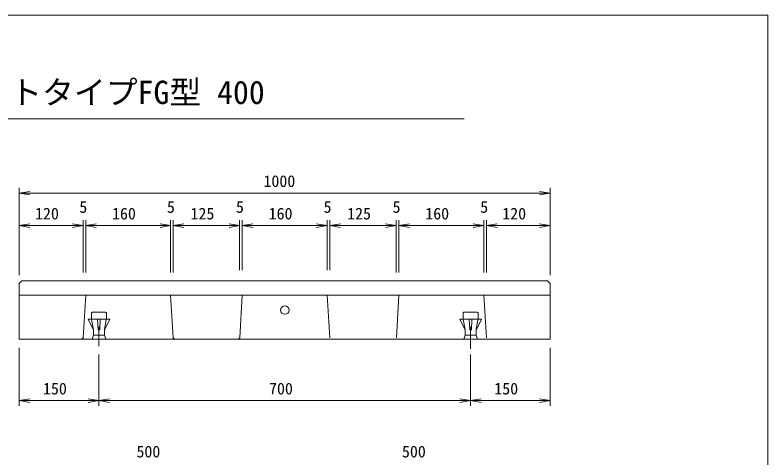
# Model space of a CAD drawing. Units: millimetres, scale not verified. Extents: x 1549 to 15223, y 1105 to 10775.
# Drawn here: x 8133 to 15223, y 6603 to 10775 of the extents above; entities that cross this region are included whole.
import ezdxf
from ezdxf.enums import TextEntityAlignment as Align

# ---------------------------------------------------------------- set-up
doc = ezdxf.new("R2010")
doc.units = ezdxf.units.MM
doc.header["$LTSCALE"] = 20
for name, color, linetype, lineweight in [('0_2', 7, 'Continuous', 18), ('D-STR-DIM（寸法）', 7, 'Continuous', 18), ('D-STR-STR1（構造物）', 7, 'Continuous', 18), ('D-STR（構造物外形線）', 1, 'Continuous', 18), ('D-TTL(外枠）', 2, 'Continuous', 18), ('D-TTL-LINE（枠内）', 2, 'Continuous', 18)]:
    doc.layers.add(name, color=color, linetype=linetype, lineweight=lineweight)
doc.layers.add('D-TTL-TXT（文字）', color=7, linetype='Continuous')
doc.styles.add('ＭＳ ゴシック', font='')
doc.styles.get('ＭＳ ゴシック').set_extended_font_data('MS Gothic')

msp = doc.modelspace()

# ---------------------------------------------------------------- linework, layer by layer
at = {"layer": '0_2'}
for p, q in [((8173.06, 9097.43), (8273.06, 9114.1)), ((8273.06, 9080.77), (8173.06, 9097.43)), ((8173.06, 9097.43), (8273.06, 9097.43)), ((13073.06, 9114.1), (13173.06, 9097.43)), ((13173.06, 9097.43), (13073.06, 9080.77)), ((13173.06, 9097.43), (13073.06, 9097.43)), ((8173.06, 8791.69), (8273.06, 8808.36)), ((8273.06, 8775.03), (8173.06, 8791.69)), ((8173.06, 8791.69), (8273.06, 8791.69)), ((8673.06, 8808.36), (8773.06, 8791.69)), ((8673.06, 8808.36), (8773.06, 8791.69)), ((8773.06, 8791.69), (8673.06, 8775.03)), ((8773.06, 8791.69), (8673.06, 8791.69)), ((8773.06, 8791.69), (8673.06, 8775.03)), ((8773.06, 8791.69), (8673.06, 8791.69)), ((8798.06, 8791.69), (8898.06, 8808.36)), ((8798.06, 8791.69), (8898.06, 8808.36)), ((8898.06, 8775.03), (8798.06, 8791.69)), ((8798.06, 8791.69), (8898.06, 8791.69)), ((8898.06, 8775.03), (8798.06, 8791.69)), ((8798.06, 8791.69), (8898.06, 8791.69)), ((9498.06, 8808.36), (9598.06, 8791.69)), ((9498.06, 8808.36), (9598.06, 8791.69)), ((9598.06, 8791.69), (9498.06, 8775.03)), ((9598.06, 8791.69), (9498.06, 8791.69)), ((9598.06, 8791.69), (9498.06, 8775.03)), ((9598.06, 8791.69), (9498.06, 8791.69)), ((9623.06, 8791.69), (9723.06, 8808.36)), ((9623.06, 8791.69), (9723.06, 8808.36)), ((9723.06, 8775.03), (9623.06, 8791.69)), ((9623.06, 8791.69), (9723.06, 8791.69)), ((9723.06, 8775.03), (9623.06, 8791.69)), ((9623.06, 8791.69), (9723.06, 8791.69)), ((10148.06, 8808.36), (10248.06, 8791.69)), ((10148.06, 8808.36), (10248.06, 8791.69)), ((10248.06, 8791.69), (10148.06, 8775.03)), ((10248.06, 8791.69), (10148.06, 8791.69)), ((10248.06, 8791.69), (10148.06, 8775.03)), ((10248.06, 8791.69), (10148.06, 8791.69)), ((10273.06, 8791.69), (10373.06, 8808.36)), ((10273.06, 8791.69), (10373.06, 8808.36)), ((10373.06, 8775.03), (10273.06, 8791.69)), ((10273.06, 8791.69), (10373.06, 8791.69)), ((10373.06, 8775.03), (10273.06, 8791.69)), ((10273.06, 8791.69), (10373.06, 8791.69)), ((10973.06, 8808.36), (11073.06, 8791.69)), ((10973.06, 8808.36), (11073.06, 8791.69)), ((11073.06, 8791.69), (10973.06, 8775.03)), ((11073.06, 8791.69), (10973.06, 8791.69)), ((11073.06, 8791.69), (10973.06, 8775.03)), ((11073.06, 8791.69), (10973.06, 8791.69)), ((11098.06, 8791.69), (11198.06, 8808.36)), ((11098.06, 8791.69), (11198.06, 8808.36)), ((11198.06, 8775.03), (11098.06, 8791.69)), ((11098.06, 8791.69), (11198.06, 8791.69)), ((11198.06, 8775.03), (11098.06, 8791.69)), ((11098.06, 8791.69), (11198.06, 8791.69)), ((11623.06, 8808.36), (11723.06, 8791.69)), ((11623.06, 8808.36), (11723.06, 8791.69)), ((11723.06, 8791.69), (11623.06, 8775.03)), ((11723.06, 8791.69), (11623.06, 8791.69)), ((11723.06, 8791.69), (11623.06, 8775.03)), ((11723.06, 8791.69), (11623.06, 8791.69)), ((11748.06, 8791.69), (11848.06, 8808.36)), ((11748.06, 8791.69), (11848.06, 8808.36)), ((11848.06, 8775.03), (11748.06, 8791.69)), ((11748.06, 8791.69), (11848.06, 8791.69)), ((11848.06, 8775.03), (11748.06, 8791.69)), ((11748.06, 8791.69), (11848.06, 8791.69)), ((12448.06, 8808.36), (12548.06, 8791.69)), ((12448.06, 8808.36), (12548.06, 8791.69)), ((12548.06, 8791.69), (12448.06, 8775.03)), ((12548.06, 8791.69), (12448.06, 8791.69)), ((12548.06, 8791.69), (12448.06, 8775.03)), ((12548.06, 8791.69), (12448.06, 8791.69)), ((12573.06, 8791.69), (12673.06, 8808.36)), ((12573.06, 8791.69), (12673.06, 8808.36)), ((12673.06, 8775.03), (12573.06, 8791.69)), ((12573.06, 8791.69), (12673.06, 8791.69)), ((12673.06, 8775.03), (12573.06, 8791.69)), ((12573.06, 8791.69), (12673.06, 8791.69)), ((13073.06, 8808.36), (13173.06, 8791.69)), ((13173.06, 8791.69), (13073.06, 8775.03)), ((13173.06, 8791.69), (13073.06, 8791.69)), ((8173.06, 7143.41), (8273.06, 7160.07)), ((8273.06, 7126.74), (8173.06, 7143.41)), ((8173.06, 7143.41), (8273.06, 7143.41)), ((8823.06, 7160.07), (8923.06, 7143.41)), ((8923.06, 7143.41), (8823.06, 7126.74)), ((8923.06, 7143.41), (8823.06, 7143.41)), ((8923.06, 7143.41), (9023.06, 7160.07)), ((9023.06, 7126.74), (8923.06, 7143.41)), ((8923.06, 7143.41), (9023.06, 7143.41)), ((12323.06, 7160.07), (12423.06, 7143.41)), ((12423.06, 7143.41), (12323.06, 7126.74)), ((12423.06, 7143.41), (12323.06, 7143.41)), ((12423.06, 7143.41), (12523.06, 7160.07)), ((12523.06, 7126.74), (12423.06, 7143.41)), ((12423.06, 7143.41), (12523.06, 7143.41)), ((13073.06, 7160.07), (13173.06, 7143.41)), ((13173.06, 7143.41), (13073.06, 7126.74)), ((13173.06, 7143.41), (13073.06, 7143.41))]:
    msp.add_line(p, q, dxfattribs=at)
at = {"layer": 'D-STR-DIM（寸法）'}
for p, q in [((8173.06, 8326.3), (8173.06, 9147.43)), ((13173.06, 8326.3), (13173.06, 9147.43)), ((8273.06, 9097.43), (13073.06, 9097.43)), ((8173.06, 8326.3), (8173.06, 8841.69)), ((8273.06, 8791.69), (8673.06, 8791.69)), ((8673.06, 8791.69), (8573.06, 8791.69)), ((8773.06, 8351.3), (8773.06, 8841.69)), ((8773.06, 8351.3), (8773.06, 8841.69)), ((8798.06, 8351.3), (8798.06, 8841.69)), ((8798.06, 8351.3), (8798.06, 8841.69)), ((9498.06, 8791.69), (8898.06, 8791.69)), ((8898.06, 8791.69), (8998.06, 8791.69)), ((9498.06, 8791.69), (9398.06, 8791.69)), ((9598.06, 8372.57), (9598.06, 8841.69)), ((9598.06, 8351.3), (9598.06, 8841.69)), ((9623.06, 8351.3), (9623.06, 8841.69)), ((9623.06, 8372.57), (9623.06, 8841.69)), ((10148.06, 8791.69), (9723.06, 8791.69)), ((9723.06, 8791.69), (9823.06, 8791.69)), ((10148.06, 8791.69), (10048.06, 8791.69)), ((10248.06, 8372.57), (10248.06, 8841.69)), ((10248.06, 8372.57), (10248.06, 8841.69)), ((10273.06, 8372.57), (10273.06, 8841.69)), ((10273.06, 8372.57), (10273.06, 8841.69)), ((10973.06, 8791.69), (10373.06, 8791.69)), ((10373.06, 8791.69), (10473.06, 8791.69)), ((10973.06, 8791.69), (10873.06, 8791.69)), ((11073.06, 8372.57), (11073.06, 8841.69)), ((11073.06, 8372.57), (11073.06, 8841.69)), ((11098.06, 8372.57), (11098.06, 8841.69)), ((11098.06, 8372.57), (11098.06, 8841.69)), ((11198.06, 8791.69), (11298.06, 8791.69)), ((11198.06, 8791.69), (11623.06, 8791.69)), ((11623.06, 8791.69), (11523.06, 8791.69)), ((11723.06, 8372.57), (11723.06, 8841.69)), ((11723.06, 8351.3), (11723.06, 8841.69)), ((11748.06, 8351.3), (11748.06, 8841.69)), ((11748.06, 8372.57), (11748.06, 8841.69)), ((11848.06, 8791.69), (12448.06, 8791.69)), ((11848.06, 8791.69), (11948.06, 8791.69)), ((12448.06, 8791.69), (12348.06, 8791.69)), ((12548.06, 8351.3), (12548.06, 8841.69)), ((12548.06, 8351.3), (12548.06, 8841.69)), ((12573.06, 8351.3), (12573.06, 8841.69)), ((12573.06, 8351.3), (12573.06, 8841.69)), ((13073.06, 8791.69), (12673.06, 8791.69)), ((12673.06, 8791.69), (12773.06, 8791.69)), ((13173.06, 8326.3), (13173.06, 8841.69)), ((8173.06, 7641.3), (8173.06, 7093.41)), ((13173.06, 7641.3), (13173.06, 7093.41)), ((8923.06, 7577.44), (8923.06, 7093.41)), ((8923.06, 7577.44), (8923.06, 7093.41)), ((12423.06, 7577.44), (12423.06, 7093.41)), ((12423.06, 7577.44), (12423.06, 7093.41)), ((8823.06, 7143.41), (8273.06, 7143.41)), ((12323.06, 7143.41), (9023.06, 7143.41)), ((12523.06, 7143.41), (13073.06, 7143.41))]:
    msp.add_line(p, q, dxfattribs=at)
at = {"layer": 'D-STR-STR1（構造物）'}
for p, q in [((8853.06, 7968.8), (8853.06, 7911.3)), ((8985.56, 7976.3), (8860.56, 7976.3)), ((8993.06, 7911.3), (8993.06, 7968.8)), ((12353.06, 7911.3), (12353.06, 7968.8)), ((12360.56, 7976.3), (12485.56, 7976.3)), ((12493.06, 7968.8), (12493.06, 7911.3)), ((8820.15, 7907.32), (8870.56, 7811.3)), ((9023.56, 7911.3), (8822.56, 7911.3)), ((8853.84, 7906.87), (8870.56, 7811.3)), ((8988.56, 7911.3), (8857.56, 7911.3)), ((8910.71, 7908.31), (8915.56, 7811.3)), ((8932.56, 7911.3), (8913.56, 7911.3)), ((8930.56, 7811.3), (8935.41, 7908.31)), ((8975.56, 7811.3), (9025.97, 7907.32)), ((8975.56, 7811.3), (8992.29, 7906.87)), ((12370.56, 7811.3), (12320.15, 7907.32)), ((12322.56, 7911.3), (12523.56, 7911.3)), ((12370.56, 7811.3), (12353.84, 7906.87)), ((12357.56, 7911.3), (12488.56, 7911.3)), ((12415.56, 7811.3), (12410.71, 7908.31)), ((12413.56, 7911.3), (12432.56, 7911.3)), ((12435.41, 7908.31), (12430.56, 7811.3)), ((12525.97, 7907.32), (12475.56, 7811.3)), ((12492.29, 7906.87), (12475.56, 7811.3)), ((8870.56, 7761.3), (8870.56, 7811.3)), ((8915.56, 7811.3), (8930.56, 7811.3)), ((8923.06, 7657.44), (8923.06, 7838.22)), ((8975.56, 7761.3), (8975.56, 7811.3)), ((12370.56, 7761.3), (12370.56, 7811.3)), ((12430.56, 7811.3), (12415.56, 7811.3)), ((12423.06, 7657.44), (12423.06, 7838.22)), ((12423.06, 7657.44), (12423.06, 7838.22)), ((12423.06, 7657.44), (12423.06, 7838.22)), ((12423.06, 7630.91), (12423.06, 7811.7)), ((12475.56, 7761.3), (12475.56, 7811.3)), ((8870.56, 7761.3), (8858.06, 7721.3)), ((8870.56, 7761.3), (8975.56, 7761.3)), ((8975.56, 7761.3), (8988.06, 7721.3)), ((12370.56, 7761.3), (12358.06, 7721.3)), ((12475.56, 7761.3), (12370.56, 7761.3)), ((12475.56, 7761.3), (12488.06, 7721.3))]:
    msp.add_line(p, q, dxfattribs=at)
for centre, radius, start, end in [((8860.56, 7968.8), 7.5, 90, 180), ((8985.56, 7968.8), 7.5, 0, 90), ((12360.56, 7968.8), 7.5, 90, 180), ((12485.56, 7968.8), 7.5, 0, 90), ((8824.65, 7907.32), 4.5, 117.69948, 180.00002), ((8858.34, 7906.87), 4.5, 99.92624, 180), ((8913.71, 7908.31), 3, 92.8624, 180), ((8932.41, 7908.31), 3, 0, 87.1376), ((8987.79, 7906.87), 4.5, 0, 80.07376), ((9021.47, 7907.32), 4.5, 0, 62.30054), ((12324.65, 7907.32), 4.5, 117.69946, 180), ((12358.34, 7906.87), 4.5, 99.92624, 180), ((12413.71, 7908.31), 3, 92.8624, 180), ((12432.41, 7908.31), 3, 0, 87.1376), ((12487.79, 7906.87), 4.5, 0, 80.07376), ((12521.47, 7907.32), 4.5, 359.99998, 62.30052)]:
    msp.add_arc(centre, radius, start, end, dxfattribs=at)
at = {"layer": 'D-STR（構造物外形線）'}
for p, q in [((8173.06, 8246.3), (8198.06, 8271.3)), ((8173.06, 7721.3), (8173.06, 8246.3)), ((8173.06, 7721.3), (8173.06, 8246.3)), ((13148.06, 8271.3), (8198.06, 8271.3)), ((13173.06, 8246.3), (13148.06, 8271.3)), ((13173.06, 7721.3), (13173.06, 8246.3)), ((13173.06, 7721.3), (8173.06, 7721.3))]:
    msp.add_line(p, q, dxfattribs=at)
at = {"layer": 'D-STR（構造物外形線）', "color": 7}
for p, q in [((13173.06, 8136.3), (8173.06, 8136.3)), ((8773.96, 7736.28), (8798.06, 8136.3)), ((9598.06, 8136.3), (9622.16, 7736.28)), ((10248.96, 7736.28), (10273.06, 8136.3)), ((11073.06, 8136.3), (11097.16, 7736.28)), ((11723.96, 7736.28), (11748.06, 8136.3)), ((12548.06, 8136.3), (12572.16, 7736.28)), ((8773.96, 7736.28), (8758.06, 7721.3)), ((9622.16, 7736.28), (9638.06, 7721.3)), ((10248.96, 7736.28), (10233.06, 7721.3))]:
    msp.add_line(p, q, dxfattribs=at)
msp.add_circle((10673.06, 7996.3), 40, dxfattribs=at)
at = {"layer": 'D-TTL(外枠）'}
for q in [(1549.48, 10774.88), (15223.01, 1105.12)]:
    msp.add_line((15223.01, 10774.88), q, dxfattribs=at)
at = {"layer": 'D-TTL-LINE（枠内）'}
msp.add_line((4419.61, 9798.49), (12363.52, 9798.49), dxfattribs=at)

# ---------------------------------------------------------------- texts
at = {"layer": 'D-STR-DIM（寸法）', "style": 'ＭＳ ゴシック'}
for s, p in [('1000', (10472.43, 9122.43)), ('5', (8738.35, 8879.19)), ('5', (9563.35, 8879.19)), ('5', (10213.35, 8879.19)), ('5', (11038.35, 8879.19)), ('5', (11688.35, 8879.19)), ('5', (12513.35, 8879.19)), ('120', (8321.16, 8816.69)), ('160', (9046.16, 8816.69)), ('125', (9785.56, 8816.69)), ('160', (10521.16, 8816.69)), ('125', (11260.56, 8816.69)), ('160', (11996.16, 8816.69)), ('120', (12721.16, 8816.69)), ('150', (8396.16, 7168.41)), ('700', (10524.58, 7168.41)), ('150', (12646.16, 7168.41)), ('500', (9276.49, 6575.37)), ('500', (11776.49, 6575.37))]:
    msp.add_text(s, height=110, dxfattribs=at).set_placement(p, align=Align.BOTTOM_LEFT)
at = {"layer": 'D-TTL-TXT（文字）', "style": 'ＭＳ ゴシック'}
msp.add_text('かんたん側溝\u3000蓋\u3000フラットタイプFG型 400', height=219.9, dxfattribs=at).set_placement((4487.77, 9871.06), align=Align.BOTTOM_LEFT)

doc.saveas('drawing.dxf')
